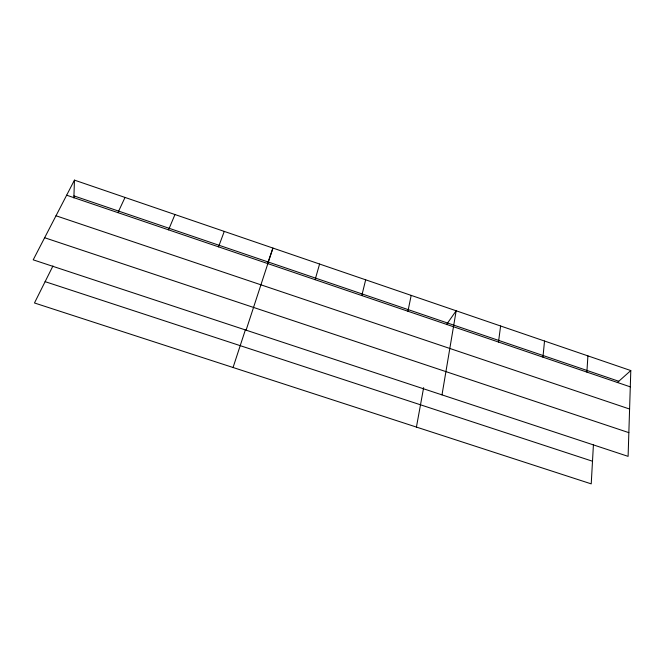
<?xml version="1.0" encoding="UTF-8"?>
<svg xmlns="http://www.w3.org/2000/svg" width="664" height="664" viewBox="0 0 664 664"><rect width="100%" height="100%" fill="white"/><g stroke="black" fill="none" stroke-linecap="round" stroke-linejoin="round"><path stroke-width="1" d="M73.87 197.963L74.451 180.127L630.8 370.562L628.102 456.359L33.2 259.832L74.451 180.127M593.417 444.789L591.226 483.873L34.47 302.975L52.954 265.957M586.876 372.089L587.914 355.887M542.953 357.157L544.521 341.03M498.49 342.035L500.614 325.999M442 394.873L456.168 310.793L446.44 324.638M416.428 427.076L423.64 387.635M407.928 311.242L411.19 295.397M361.814 295.563L365.665 279.81M315.126 279.685L319.583 264.04M246.103 330.166L272.937 248.07L267.443 263.923M233.056 367.499L245.481 329.56M218.531 246.842L224.266 231.412M168.565 229.852L174.964 214.538M117.935 212.638L125.031 197.449M617.288 382.597L630.8 370.562M45.119 281.652L592.495 461.231M44.637 237.729L628.849 432.646M56 215.767L629.588 409.032M73.936 195.897L618.773 381.277M66.649 195.199L630.285 386.855"/></g></svg>
